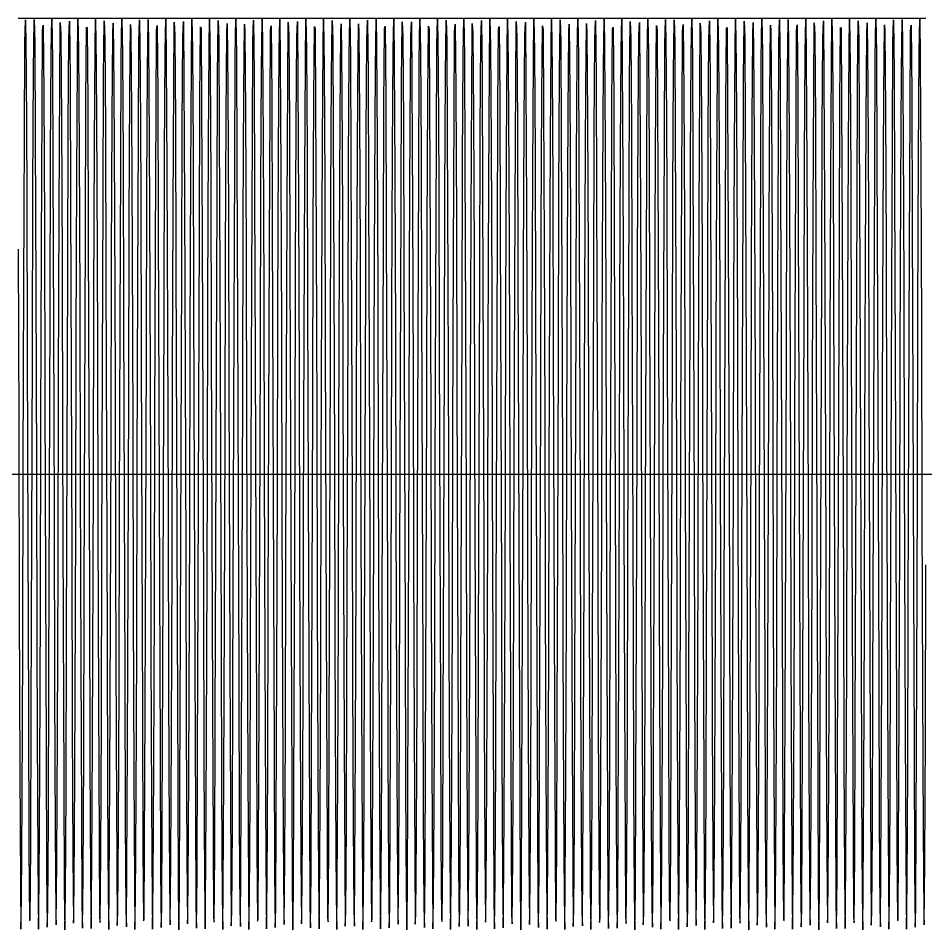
# Model space of a CAD drawing. Header units: metres. Extents: x 5 to 509, y -1 to 159.
# Drawn here: x 196.3 to 212.22, y 121 to 137 of the extents above; entities that cross this region are included whole.
import ezdxf

# ---------------------------------------------------------------- set-up
doc = ezdxf.new("R2010")
doc.units = ezdxf.units.M
doc.linetypes.add('DASHED', pattern=[0.6, 0.35, -0.25])
doc.layers.add('BASE', color=8, linetype='Continuous')
doc.layers.add('WAVE', color=7, linetype='Continuous')

msp = doc.modelspace()

# ---------------------------------------------------------------- linework, layer by layer
at = {"layer": 'BASE'}
msp.add_line((29, 129), (501, 129), dxfattribs=at)
at = {"layer": 'WAVE', "linetype": 'DASHED'}
msp.add_lwpolyline([(196.295, 137), (196.305, 137), (196.315, 137), (196.325, 137), (196.335, 137), (196.345, 137), (196.355, 137), (196.365, 137), (196.375, 137), (196.385, 137), (196.395, 137), (196.405, 137), (196.415, 137), (196.425, 137), (196.435, 137), (196.445, 137), (196.455, 137), (196.465, 137), (196.475, 137), (196.485, 137), (196.495, 137), (196.505, 137), (196.515, 137), (196.525, 137), (196.535, 137), (196.545, 137), (196.555, 137), (196.565, 137), (196.575, 137), (196.585, 137), (196.595, 137), (196.605, 137), (196.615, 137), (196.625, 137), (196.635, 137), (196.645, 137), (196.655, 137), (196.665, 137), (196.675, 137), (196.685, 137), (196.695, 137), (196.705, 137), (196.715, 137), (196.725, 137), (196.735, 137), (196.745, 137), (196.755, 137), (196.765, 137), (196.775, 137), (196.785, 137), (196.795, 137), (196.805, 137), (196.815, 137), (196.825, 137), (196.835, 137), (196.845, 137), (196.855, 137), (196.865, 137), (196.875, 137), (196.885, 137), (196.895, 137), (196.905, 137), (196.915, 137), (196.925, 137), (196.935, 137), (196.945, 137), (196.955, 137), (196.965, 137), (196.975, 137), (196.985, 137), (196.995, 137), (197.005, 137), (197.015, 137), (197.025, 137), (197.035, 137), (197.045, 137), (197.055, 137), (197.065, 137), (197.075, 137), (197.085, 137), (197.095, 137), (197.105, 137), (197.115, 137), (197.125, 137), (197.135, 137), (197.145, 137), (197.155, 137), (197.165, 137), (197.175, 137), (197.185, 137), (197.195, 137), (197.205, 137), (197.215, 137), (197.225, 137), (197.235, 137), (197.245, 137), (197.255, 137), (197.265, 137), (197.275, 137), (197.285, 137), (197.295, 137), (197.305, 137), (197.315, 137), (197.325, 137), (197.335, 137), (197.345, 137), (197.355, 137), (197.365, 137), (197.375, 137), (197.385, 137), (197.395, 137), (197.405, 137), (197.415, 137), (197.425, 137), (197.435, 137), (197.445, 137), (197.455, 137), (197.465, 137), (197.475, 137), (197.485, 137), (197.495, 137), (197.505, 137), (197.515, 137), (197.525, 137), (197.535, 137), (197.545, 137), (197.555, 137), (197.565, 137), (197.575, 137), (197.585, 137), (197.595, 137), (197.605, 137), (197.615, 137), (197.625, 137), (197.635, 137), (197.645, 137), (197.655, 137), (197.665, 137), (197.675, 137), (197.685, 137), (197.695, 137), (197.705, 137), (197.715, 137), (197.725, 137), (197.735, 137), (197.745, 137), (197.755, 137), (197.765, 137), (197.775, 137), (197.785, 137), (197.795, 137), (197.805, 137), (197.815, 137), (197.825, 137), (197.835, 137), (197.845, 137), (197.855, 137), (197.865, 137), (197.875, 137), (197.885, 137), (197.895, 137), (197.905, 137), (197.915, 137), (197.925, 137), (197.935, 137), (197.945, 137), (197.955, 137), (197.965, 137), (197.975, 137), (197.985, 137), (197.995, 137), (198.005, 137), (198.015, 137), (198.025, 137), (198.035, 137), (198.045, 137), (198.055, 137), (198.065, 137), (198.075, 137), (198.085, 137), (198.095, 137), (198.105, 137), (198.115, 137), (198.125, 137), (198.135, 137), (198.145, 137), (198.155, 137), (198.165, 137), (198.175, 137), (198.185, 137), (198.195, 137), (198.205, 137), (198.215, 137), (198.225, 137), (198.235, 137), (198.245, 137), (198.255, 137), (198.265, 137), (198.275, 137), (198.285, 137), (198.295, 137), (198.305, 137), (198.315, 137), (198.325, 137), (198.335, 137), (198.345, 137), (198.355, 137), (198.365, 137), (198.375, 137), (198.385, 137), (198.395, 137), (198.405, 137), (198.415, 137), (198.425, 137), (198.435, 137), (198.445, 137), (198.455, 137), (198.465, 137), (198.475, 137), (198.485, 137), (198.495, 137), (198.505, 137), (198.515, 137), (198.525, 137), (198.535, 137), (198.545, 137), (198.555, 137), (198.565, 137), (198.575, 137), (198.585, 137), (198.595, 137), (198.605, 137), (198.615, 137), (198.625, 137), (198.635, 137), (198.645, 137), (198.655, 137), (198.665, 137), (198.675, 137), (198.685, 137), (198.695, 137), (198.705, 137), (198.715, 137), (198.725, 137), (198.735, 137), (198.745, 137), (198.755, 137), (198.765, 137), (198.775, 137), (198.785, 137), (198.795, 137), (198.805, 137), (198.815, 137), (198.825, 137), (198.835, 137), (198.845, 137), (198.855, 137), (198.865, 137), (198.875, 137), (198.885, 137), (198.895, 137), (198.905, 137), (198.915, 137), (198.925, 137), (198.935, 137), (198.945, 137), (198.955, 137), (198.965, 137), (198.975, 137), (198.985, 137), (198.995, 137), (199.005, 137), (199.015, 137), (199.025, 137), (199.035, 137), (199.045, 137), (199.055, 137), (199.065, 137), (199.075, 137), (199.085, 137), (199.095, 137), (199.105, 137), (199.115, 137), (199.125, 137), (199.135, 137), (199.145, 137), (199.155, 137), (199.165, 137), (199.175, 137), (199.185, 137), (199.195, 137), (199.205, 137), (199.215, 137), (199.225, 137), (199.235, 137), (199.245, 137), (199.255, 137), (199.265, 137), (199.275, 137), (199.285, 137), (199.295, 137), (199.305, 137), (199.315, 137), (199.325, 137), (199.335, 137), (199.345, 137), (199.355, 137), (199.365, 137), (199.375, 137), (199.385, 137), (199.395, 137), (199.405, 137), (199.415, 137), (199.425, 137), (199.435, 137), (199.445, 137), (199.455, 137), (199.465, 137), (199.475, 137), (199.485, 137), (199.495, 137), (199.505, 137), (199.515, 137), (199.525, 137), (199.535, 137), (199.545, 137), (199.555, 137), (199.565, 137), (199.575, 137), (199.585, 137), (199.595, 137), (199.605, 137), (199.615, 137), (199.625, 137), (199.635, 137), (199.645, 137), (199.655, 137), (199.665, 137), (199.675, 137), (199.685, 137), (199.695, 137), (199.705, 137), (199.715, 137), (199.725, 137), (199.735, 137), (199.745, 137), (199.755, 137), (199.765, 137), (199.775, 137), (199.785, 137), (199.795, 137), (199.805, 137), (199.815, 137), (199.825, 137), (199.835, 137), (199.845, 137), (199.855, 137), (199.865, 137), (199.875, 137), (199.885, 137), (199.895, 137), (199.905, 137), (199.915, 137), (199.925, 137), (199.935, 137), (199.945, 137), (199.955, 137), (199.965, 137), (199.975, 137), (199.985, 137), (199.995, 137), (200.005, 137), (200.015, 137), (200.025, 137), (200.035, 137), (200.045, 137), (200.055, 137), (200.065, 137), (200.075, 137), (200.085, 137), (200.095, 137), (200.105, 137), (200.115, 137), (200.125, 137), (200.135, 137), (200.145, 137), (200.155, 137), (200.165, 137), (200.175, 137), (200.185, 137), (200.195, 137), (200.205, 137), (200.215, 137), (200.225, 137), (200.235, 137), (200.245, 137), (200.255, 137), (200.265, 137), (200.275, 137), (200.285, 137), (200.295, 137), (200.305, 137), (200.315, 137), (200.325, 137), (200.335, 137), (200.345, 137), (200.355, 137), (200.365, 137), (200.375, 137), (200.385, 137), (200.395, 137), (200.405, 137), (200.415, 137), (200.425, 137), (200.435, 137), (200.445, 137), (200.455, 137), (200.465, 137), (200.475, 137), (200.485, 137), (200.495, 137), (200.505, 137), (200.515, 137), (200.525, 137), (200.535, 137), (200.545, 137), (200.555, 137), (200.565, 137), (200.575, 137), (200.585, 137), (200.595, 137), (200.605, 137), (200.615, 137), (200.625, 137), (200.635, 137), (200.645, 137), (200.655, 137), (200.665, 137), (200.675, 137), (200.685, 137), (200.695, 137), (200.705, 137), (200.715, 137), (200.725, 137), (200.735, 137), (200.745, 137), (200.755, 137), (200.765, 137), (200.775, 137), (200.785, 137), (200.795, 137), (200.805, 137), (200.815, 137), (200.825, 137), (200.835, 137), (200.845, 137), (200.855, 137), (200.865, 137), (200.875, 137), (200.885, 137), (200.895, 137), (200.905, 137), (200.915, 137), (200.925, 137), (200.935, 137), (200.945, 137), (200.955, 137), (200.965, 137), (200.975, 137), (200.985, 137), (200.995, 137), (201.005, 137), (201.015, 137), (201.025, 137), (201.035, 137), (201.045, 137), (201.055, 137), (201.065, 137), (201.075, 137), (201.085, 137), (201.095, 137), (201.105, 137), (201.115, 137), (201.125, 137), (201.135, 137), (201.145, 137), (201.155, 137), (201.165, 137), (201.175, 137), (201.185, 137), (201.195, 137), (201.205, 137), (201.215, 137), (201.225, 137), (201.235, 137), (201.245, 137), (201.255, 137), (201.265, 137), (201.275, 137), (201.285, 137), (201.295, 137), (201.305, 137), (201.315, 137), (201.325, 137), (201.335, 137), (201.345, 137), (201.355, 137), (201.365, 137), (201.375, 137), (201.385, 137), (201.395, 137), (201.405, 137), (201.415, 137), (201.425, 137), (201.435, 137), (201.445, 137), (201.455, 137), (201.465, 137), (201.475, 137), (201.485, 137), (201.495, 137), (201.505, 137), (201.515, 137), (201.525, 137), (201.535, 137), (201.545, 137), (201.555, 137), (201.565, 137), (201.575, 137), (201.585, 137), (201.595, 137), (201.605, 137), (201.615, 137), (201.625, 137), (201.635, 137), (201.645, 137), (201.655, 137), (201.665, 137), (201.675, 137), (201.685, 137), (201.695, 137), (201.705, 137), (201.715, 137), (201.725, 137), (201.735, 137), (201.745, 137), (201.755, 137), (201.765, 137), (201.775, 137), (201.785, 137), (201.795, 137), (201.805, 137), (201.815, 137), (201.825, 137), (201.835, 137), (201.845, 137), (201.855, 137), (201.865, 137), (201.875, 137), (201.885, 137), (201.895, 137), (201.905, 137), (201.915, 137), (201.925, 137), (201.935, 137), (201.945, 137), (201.955, 137), (201.965, 137), (201.975, 137), (201.985, 137), (201.995, 137), (202.005, 137), (202.015, 137), (202.025, 137), (202.035, 137), (202.045, 137), (202.055, 137), (202.065, 137), (202.075, 137), (202.085, 137), (202.095, 137), (202.105, 137), (202.115, 137), (202.125, 137), (202.135, 137), (202.145, 137), (202.155, 137), (202.165, 137), (202.175, 137), (202.185, 137), (202.195, 137), (202.205, 137), (202.215, 137), (202.225, 137), (202.235, 137), (202.245, 137), (202.255, 137), (202.265, 137), (202.275, 137), (202.285, 137), (202.295, 137), (202.305, 137), (202.315, 137), (202.325, 137), (202.335, 137), (202.345, 137), (202.355, 137), (202.365, 137), (202.375, 137), (202.385, 137), (202.395, 137), (202.405, 137), (202.415, 137), (202.425, 137), (202.435, 137), (202.445, 137), (202.455, 137), (202.465, 137), (202.475, 137), (202.485, 137), (202.495, 137), (202.505, 137), (202.515, 137), (202.525, 137), (202.535, 137), (202.545, 137), (202.555, 137), (202.565, 137), (202.575, 137), (202.585, 137), (202.595, 137), (202.605, 137), (202.615, 137), (202.625, 137), (202.635, 137), (202.645, 137), (202.655, 137), (202.665, 137), (202.675, 137), (202.685, 137), (202.695, 137), (202.705, 137), (202.715, 137), (202.725, 137), (202.735, 137), (202.745, 137), (202.755, 137), (202.765, 137), (202.775, 137), (202.785, 137), (202.795, 137), (202.805, 137), (202.815, 137), (202.825, 137), (202.835, 137), (202.845, 137), (202.855, 137), (202.865, 137), (202.875, 137), (202.885, 137), (202.895, 137), (202.905, 137), (202.915, 137), (202.925, 137), (202.935, 137), (202.945, 137), (202.955, 137), (202.965, 137), (202.975, 137), (202.985, 137), (202.995, 137), (203.005, 137), (203.015, 137), (203.025, 137), (203.035, 137), (203.045, 137), (203.055, 137), (203.065, 137), (203.075, 137), (203.085, 137), (203.095, 137), (203.105, 137), (203.115, 137), (203.125, 137), (203.135, 137), (203.145, 137), (203.155, 137), (203.165, 137), (203.175, 137), (203.185, 137), (203.195, 137), (203.205, 137), (203.215, 137), (203.225, 137), (203.235, 137), (203.245, 137), (203.255, 137), (203.265, 137), (203.275, 137), (203.285, 137), (203.295, 137), (203.305, 137), (203.315, 137), (203.325, 137), (203.335, 137), (203.345, 137), (203.355, 137), (203.365, 137), (203.375, 137), (203.385, 137), (203.395, 137), (203.405, 137), (203.415, 137), (203.425, 137), (203.435, 137), (203.445, 137), (203.455, 137), (203.465, 137), (203.475, 137), (203.485, 137), (203.495, 137), (203.505, 137), (203.515, 137), (203.525, 137), (203.535, 137), (203.545, 137), (203.555, 137), (203.565, 137), (203.575, 137), (203.585, 137), (203.595, 137), (203.605, 137), (203.615, 137), (203.625, 137), (203.635, 137), (203.645, 137), (203.655, 137), (203.665, 137), (203.675, 137), (203.685, 137), (203.695, 137), (203.705, 137), (203.715, 137), (203.725, 137), (203.735, 137), (203.745, 137), (203.755, 137), (203.765, 137), (203.775, 137), (203.785, 137), (203.795, 137), (203.805, 137), (203.815, 137), (203.825, 137), (203.835, 137), (203.845, 137), (203.855, 137), (203.865, 137), (203.875, 137), (203.885, 137), (203.895, 137), (203.905, 137), (203.915, 137), (203.925, 137), (203.935, 137), (203.945, 137), (203.955, 137), (203.965, 137), (203.975, 137), (203.985, 137), (203.995, 137), (204.005, 137), (204.015, 137), (204.025, 137), (204.035, 137), (204.045, 137), (204.055, 137), (204.065, 137), (204.075, 137), (204.085, 137), (204.095, 137), (204.105, 137), (204.115, 137), (204.125, 137), (204.135, 137), (204.145, 137), (204.155, 137), (204.165, 137), (204.175, 137), (204.185, 137), (204.195, 137), (204.205, 137), (204.215, 137), (204.225, 137), (204.235, 137), (204.245, 137), (204.255, 137), (204.265, 137), (204.275, 137), (204.285, 137), (204.295, 137), (204.305, 137), (204.315, 137), (204.325, 137), (204.335, 137), (204.345, 137), (204.355, 137), (204.365, 137), (204.375, 137), (204.385, 137), (204.395, 137), (204.405, 137), (204.415, 137), (204.425, 137), (204.435, 137), (204.445, 137), (204.455, 137), (204.465, 137), (204.475, 137), (204.485, 137), (204.495, 137), (204.505, 137), (204.515, 137), (204.525, 137), (204.535, 137), (204.545, 137), (204.555, 137), (204.565, 137), (204.575, 137), (204.585, 137), (204.595, 137), (204.605, 137), (204.615, 137), (204.625, 137), (204.635, 137), (204.645, 137), (204.655, 137), (204.665, 137), (204.675, 137), (204.685, 137), (204.695, 137), (204.705, 137), (204.715, 137), (204.725, 137), (204.735, 137), (204.745, 137), (204.755, 137), (204.765, 137), (204.775, 137), (204.785, 137), (204.795, 137), (204.805, 137), (204.815, 137), (204.825, 137), (204.835, 137), (204.845, 137), (204.855, 137), (204.865, 137), (204.875, 137), (204.885, 137), (204.895, 137), (204.905, 137), (204.915, 137), (204.925, 137), (204.935, 137), (204.945, 137), (204.955, 137), (204.965, 137), (204.975, 137), (204.985, 137), (204.995, 137), (205.006, 137), (205.016, 137), (205.026, 137), (205.036, 137), (205.046, 137), (205.056, 137), (205.066, 137), (205.076, 137), (205.086, 137), (205.096, 137), (205.106, 137), (205.116, 137), (205.126, 137), (205.136, 137), (205.146, 137), (205.156, 137), (205.166, 137), (205.176, 137), (205.186, 137), (205.196, 137), (205.206, 137), (205.216, 137), (205.226, 137), (205.236, 137), (205.246, 137), (205.256, 137), (205.266, 137), (205.276, 137), (205.286, 137), (205.296, 137), (205.306, 137), (205.316, 137), (205.326, 137), (205.336, 137), (205.346, 137), (205.356, 137), (205.366, 137), (205.376, 137), (205.386, 137), (205.396, 137), (205.406, 137), (205.416, 137), (205.426, 137), (205.436, 137), (205.446, 137), (205.456, 137), (205.466, 137), (205.476, 137), (205.486, 137), (205.496, 137), (205.506, 137), (205.516, 137), (205.526, 137), (205.536, 137), (205.546, 137), (205.556, 137), (205.566, 137), (205.576, 137), (205.586, 137), (205.596, 137), (205.606, 137), (205.616, 137), (205.626, 137), (205.636, 137), (205.646, 137), (205.656, 137), (205.666, 137), (205.676, 137), (205.686, 137), (205.696, 137), (205.706, 137), (205.716, 137), (205.726, 137), (205.736, 137), (205.746, 137), (205.756, 137), (205.766, 137), (205.776, 137), (205.786, 137), (205.796, 137), (205.806, 137), (205.816, 137), (205.826, 137), (205.836, 137), (205.846, 137), (205.856, 137), (205.866, 137), (205.876, 137), (205.886, 137), (205.896, 137), (205.906, 137), (205.916, 137), (205.926, 137), (205.936, 137), (205.946, 137), (205.956, 137), (205.966, 137), (205.976, 137), (205.986, 137), (205.996, 137), (206.006, 137), (206.016, 137), (206.026, 137), (206.036, 137), (206.046, 137), (206.056, 137), (206.066, 137), (206.076, 137), (206.086, 137), (206.096, 137), (206.106, 137), (206.116, 137), (206.126, 137), (206.136, 137), (206.146, 137), (206.156, 137), (206.166, 137), (206.176, 137), (206.186, 137), (206.196, 137), (206.206, 137), (206.216, 137), (206.226, 137), (206.236, 137), (206.246, 137), (206.256, 137), (206.266, 137), (206.276, 137), (206.286, 137), (206.296, 137), (206.306, 137), (206.316, 137), (206.326, 137), (206.336, 137), (206.346, 137), (206.356, 137), (206.366, 137), (206.376, 137), (206.386, 137), (206.396, 137), (206.406, 137), (206.416, 137), (206.426, 137), (206.436, 137), (206.446, 137), (206.456, 137), (206.466, 137), (206.476, 137), (206.486, 137), (206.496, 137), (206.506, 137), (206.516, 137), (206.526, 137), (206.536, 137), (206.546, 137), (206.556, 137), (206.566, 137), (206.576, 137), (206.586, 137), (206.596, 137), (206.606, 137), (206.616, 137), (206.626, 137), (206.636, 137), (206.646, 137), (206.656, 137), (206.666, 137), (206.676, 137), (206.686, 137), (206.696, 137), (206.706, 137), (206.716, 137), (206.726, 137), (206.736, 137), (206.746, 137), (206.756, 137), (206.766, 137), (206.776, 137), (206.786, 137), (206.796, 137), (206.806, 137), (206.816, 137), (206.826, 137), (206.836, 137), (206.846, 137), (206.856, 137), (206.866, 137), (206.876, 137), (206.886, 137), (206.896, 137), (206.906, 137), (206.916, 137), (206.926, 137), (206.936, 137), (206.946, 137), (206.956, 137), (206.966, 137), (206.976, 137), (206.986, 137), (206.996, 137), (207.006, 137), (207.016, 137), (207.026, 137), (207.036, 137), (207.046, 137), (207.056, 137), (207.066, 137), (207.076, 137), (207.086, 137), (207.096, 137), (207.106, 137), (207.116, 137), (207.126, 137), (207.136, 137), (207.146, 137), (207.156, 137), (207.166, 137), (207.176, 137), (207.186, 137), (207.196, 137), (207.206, 137), (207.216, 137), (207.226, 137), (207.236, 137), (207.246, 137), (207.256, 137), (207.266, 137), (207.276, 137), (207.286, 137), (207.296, 137), (207.306, 137), (207.316, 137), (207.326, 137), (207.336, 137), (207.346, 137), (207.356, 137), (207.366, 137), (207.376, 137), (207.386, 137), (207.396, 137), (207.406, 137), (207.416, 137), (207.426, 137), (207.436, 137), (207.446, 137), (207.456, 137), (207.466, 137), (207.476, 137), (207.486, 137), (207.496, 137), (207.506, 137), (207.516, 137), (207.526, 137), (207.536, 137), (207.546, 137), (207.556, 137), (207.566, 137), (207.576, 137), (207.586, 137), (207.596, 137), (207.606, 137), (207.616, 137), (207.626, 137), (207.636, 137), (207.646, 137), (207.656, 137), (207.666, 137), (207.676, 137), (207.686, 137), (207.696, 137), (207.706, 137), (207.716, 137), (207.726, 137), (207.736, 137), (207.746, 137), (207.756, 137), (207.766, 137), (207.776, 137), (207.786, 137), (207.796, 137), (207.806, 137), (207.816, 137), (207.826, 137), (207.836, 137), (207.846, 137), (207.856, 137), (207.866, 137), (207.876, 137), (207.886, 137), (207.896, 137), (207.906, 137), (207.916, 137), (207.926, 137), (207.936, 137), (207.946, 137), (207.956, 137), (207.966, 137), (207.976, 137), (207.986, 137), (207.996, 137), (208.006, 137), (208.016, 137), (208.026, 137), (208.036, 137), (208.046, 137), (208.056, 137), (208.066, 137), (208.076, 137), (208.086, 137), (208.096, 137), (208.106, 137), (208.116, 137), (208.126, 137), (208.136, 137), (208.146, 137), (208.156, 137), (208.166, 137), (208.176, 137), (208.186, 137), (208.196, 137), (208.206, 137), (208.216, 137), (208.226, 137), (208.236, 137), (208.246, 137), (208.256, 137), (208.266, 137), (208.276, 137), (208.286, 137), (208.296, 137), (208.306, 137), (208.316, 137), (208.326, 137), (208.336, 137), (208.346, 137), (208.356, 137), (208.366, 137), (208.376, 137), (208.386, 137), (208.396, 137), (208.406, 137), (208.416, 137), (208.426, 137), (208.436, 137), (208.446, 137), (208.456, 137), (208.466, 137), (208.476, 137), (208.486, 137), (208.496, 137), (208.506, 137), (208.516, 137), (208.526, 137), (208.536, 137), (208.546, 137), (208.556, 137), (208.566, 137), (208.576, 137), (208.586, 137), (208.596, 137), (208.606, 137), (208.616, 137), (208.626, 137), (208.636, 137), (208.646, 137), (208.656, 137), (208.666, 137), (208.676, 137), (208.686, 137), (208.696, 137), (208.706, 137), (208.716, 137), (208.726, 137), (208.736, 137), (208.746, 137), (208.756, 137), (208.766, 137), (208.776, 137), (208.786, 137), (208.796, 137), (208.806, 137), (208.816, 137), (208.826, 137), (208.836, 137), (208.846, 137), (208.856, 137), (208.866, 137), (208.876, 137), (208.886, 137), (208.896, 137), (208.906, 137), (208.916, 137), (208.926, 137), (208.936, 137), (208.946, 137), (208.956, 137), (208.966, 137), (208.976, 137), (208.986, 137), (208.996, 137), (209.006, 137), (209.016, 137), (209.026, 137), (209.036, 137), (209.046, 137), (209.056, 137), (209.066, 137), (209.076, 137), (209.086, 137), (209.096, 137), (209.106, 137), (209.116, 137), (209.126, 137), (209.136, 137), (209.146, 137), (209.156, 137), (209.166, 137), (209.176, 137), (209.186, 137), (209.196, 137), (209.206, 137), (209.216, 137), (209.226, 137), (209.236, 137), (209.246, 137), (209.256, 137), (209.266, 137), (209.276, 137), (209.286, 137), (209.296, 137), (209.306, 137), (209.316, 137), (209.326, 137), (209.336, 137), (209.346, 137), (209.356, 137), (209.366, 137), (209.376, 137), (209.386, 137), (209.396, 137), (209.406, 137), (209.416, 137), (209.426, 137), (209.436, 137), (209.446, 137), (209.456, 137), (209.466, 137), (209.476, 137), (209.486, 137), (209.496, 137), (209.506, 137), (209.516, 137), (209.526, 137), (209.536, 137), (209.546, 137), (209.556, 137), (209.566, 137), (209.576, 137), (209.586, 137), (209.596, 137), (209.606, 137), (209.616, 137), (209.626, 137), (209.636, 137), (209.646, 137), (209.656, 137), (209.666, 137), (209.676, 137), (209.686, 137), (209.696, 137), (209.706, 137), (209.716, 137), (209.726, 137), (209.736, 137), (209.746, 137), (209.756, 137), (209.766, 137), (209.776, 137), (209.786, 137), (209.796, 137), (209.806, 137), (209.816, 137), (209.826, 137), (209.836, 137), (209.846, 137), (209.856, 137), (209.866, 137), (209.876, 137), (209.886, 137), (209.896, 137), (209.906, 137), (209.916, 137), (209.926, 137), (209.936, 137), (209.946, 137), (209.956, 137), (209.966, 137), (209.976, 137), (209.986, 137), (209.996, 137), (210.006, 137), (210.016, 137), (210.026, 137), (210.036, 137), (210.046, 137), (210.056, 137), (210.066, 137), (210.076, 137), (210.086, 137), (210.096, 137), (210.106, 137), (210.116, 137), (210.126, 137), (210.136, 137), (210.146, 137), (210.156, 137), (210.166, 137), (210.176, 137), (210.186, 137), (210.196, 137), (210.206, 137), (210.216, 137), (210.226, 137), (210.236, 137), (210.246, 137), (210.256, 137), (210.266, 137), (210.276, 137), (210.286, 137), (210.296, 137), (210.306, 137), (210.316, 137), (210.326, 137), (210.336, 137), (210.346, 137), (210.356, 137), (210.366, 137), (210.376, 137), (210.386, 137), (210.396, 137), (210.406, 137), (210.416, 137), (210.426, 137), (210.436, 137), (210.446, 137), (210.456, 137), (210.466, 137), (210.476, 137), (210.486, 137), (210.496, 137), (210.506, 137), (210.516, 137), (210.526, 137), (210.536, 137), (210.546, 137), (210.556, 137), (210.566, 137), (210.576, 137), (210.586, 137), (210.596, 137), (210.606, 137), (210.616, 137), (210.626, 137), (210.636, 137), (210.646, 137), (210.656, 137), (210.666, 137), (210.676, 137), (210.686, 137), (210.696, 137), (210.706, 137), (210.716, 137), (210.726, 137), (210.736, 137), (210.746, 137), (210.756, 137), (210.766, 137), (210.776, 137), (210.786, 137), (210.796, 137), (210.806, 137), (210.816, 137), (210.826, 137), (210.836, 137), (210.846, 137), (210.856, 137), (210.866, 137), (210.876, 137), (210.886, 137), (210.896, 137), (210.906, 137), (210.916, 137), (210.926, 137), (210.936, 137), (210.946, 137), (210.956, 137), (210.966, 137), (210.976, 137), (210.986, 137), (210.996, 137), (211.006, 137), (211.016, 137), (211.026, 137), (211.036, 137), (211.046, 137), (211.056, 137), (211.066, 137), (211.076, 137), (211.086, 137), (211.096, 137), (211.106, 137), (211.116, 137), (211.126, 137), (211.136, 137), (211.146, 137), (211.156, 137), (211.166, 137), (211.176, 137), (211.186, 137), (211.196, 137), (211.206, 137), (211.216, 137), (211.226, 137), (211.236, 137), (211.246, 137), (211.256, 137), (211.266, 137), (211.276, 137), (211.286, 137), (211.296, 137), (211.306, 137), (211.316, 137), (211.326, 137), (211.336, 137), (211.346, 137), (211.356, 137), (211.366, 137), (211.376, 137), (211.386, 137), (211.396, 137), (211.406, 137), (211.416, 137), (211.426, 137), (211.436, 137), (211.446, 137), (211.456, 137), (211.466, 137), (211.476, 137), (211.486, 137), (211.496, 137), (211.506, 137), (211.516, 137), (211.526, 137), (211.536, 137), (211.546, 137), (211.556, 137), (211.566, 137), (211.576, 137), (211.586, 137), (211.596, 137), (211.606, 137), (211.616, 137), (211.626, 137), (211.636, 137), (211.646, 137), (211.656, 137), (211.666, 137), (211.676, 137), (211.686, 137), (211.696, 137), (211.706, 137), (211.716, 137), (211.726, 137), (211.736, 137), (211.746, 137), (211.756, 137), (211.766, 137), (211.776, 137), (211.786, 137), (211.796, 137), (211.806, 137), (211.816, 137), (211.826, 137), (211.836, 137), (211.846, 137), (211.856, 137), (211.866, 137), (211.876, 137), (211.886, 137), (211.896, 137), (211.906, 137), (211.916, 137), (211.926, 137), (211.936, 137), (211.946, 137), (211.956, 137), (211.966, 137), (211.976, 137), (211.986, 137), (211.996, 137), (212.006, 137), (212.016, 137), (212.026, 137), (212.036, 137), (212.046, 137), (212.056, 137), (212.066, 137), (212.076, 137), (212.086, 137), (212.096, 137), (212.106, 137), (212.116, 137), (212.126, 137), (212.136, 137), (212.146, 137), (212.156, 137), (212.166, 137), (212.176, 137), (212.186, 137), (212.196, 137), (212.206, 137), (212.216, 137), (212.226, 137)], dxfattribs=at)
at = {"layer": 'WAVE'}
msp.add_lwpolyline([(196.295, 132.945), (196.305, 129.857), (196.315, 126.627), (196.325, 123.788), (196.335, 121.806), (196.345, 121.008), (196.355, 121.524), (196.365, 123.271), (196.375, 125.959), (196.385, 129.148), (196.395, 132.313), (196.405, 134.932), (196.415, 136.576), (196.425, 136.973), (196.435, 136.059), (196.445, 133.983), (196.455, 131.088), (196.465, 127.849), (196.475, 124.799), (196.485, 122.441), (196.495, 121.161), (196.505, 121.171), (196.515, 122.469), (196.525, 124.841), (196.535, 127.898), (196.545, 131.135), (196.555, 134.022), (196.565, 136.082), (196.575, 136.977), (196.585, 136.56), (196.595, 134.899), (196.605, 132.268), (196.615, 129.099), (196.625, 125.914), (196.635, 123.236), (196.645, 121.507), (196.655, 121.01), (196.665, 121.828), (196.675, 123.825), (196.685, 126.674), (196.695, 129.905), (196.705, 132.988), (196.715, 135.414), (196.725, 136.785), (196.735, 136.876), (196.745, 135.671), (196.755, 133.368), (196.765, 130.347), (196.775, 127.104), (196.785, 124.173), (196.795, 122.036), (196.805, 121.045), (196.815, 121.362), (196.825, 122.936), (196.835, 125.507), (196.845, 128.653), (196.855, 131.856), (196.865, 134.589), (196.875, 136.403), (196.885, 136.998), (196.895, 136.278), (196.905, 134.361), (196.915, 131.562), (196.925, 128.341), (196.935, 125.229), (196.945, 122.737), (196.955, 121.275), (196.965, 121.084), (196.975, 122.196), (196.985, 124.427), (196.995, 127.41), (197.005, 130.654), (197.015, 133.627), (197.025, 135.838), (197.035, 136.925), (197.045, 136.708), (197.055, 135.222), (197.065, 132.714), (197.075, 129.594), (197.085, 126.376), (197.095, 123.591), (197.105, 121.695), (197.115, 121.001), (197.125, 121.622), (197.135, 123.458), (197.145, 126.205), (197.155, 129.412), (197.165, 132.551), (197.175, 135.106), (197.185, 136.657), (197.195, 136.948), (197.205, 135.931), (197.215, 133.774), (197.225, 130.832), (197.235, 127.589), (197.245, 124.577), (197.255, 122.293), (197.265, 121.113), (197.275, 121.23), (197.285, 122.625), (197.295, 125.069), (197.305, 128.16), (197.315, 131.388), (197.325, 134.224), (197.335, 136.201), (197.345, 136.993), (197.355, 136.47), (197.365, 134.718), (197.375, 132.026), (197.385, 128.835), (197.395, 125.672), (197.405, 123.057), (197.415, 121.419), (197.425, 121.028), (197.435, 121.949), (197.445, 124.029), (197.455, 126.928), (197.465, 130.167), (197.475, 133.214), (197.485, 135.568), (197.495, 136.842), (197.505, 136.825), (197.515, 135.521), (197.525, 133.145), (197.535, 130.086), (197.545, 126.849), (197.555, 123.966), (197.565, 121.91), (197.575, 121.021), (197.585, 121.445), (197.595, 123.112), (197.605, 125.747), (197.615, 128.917), (197.625, 132.101), (197.635, 134.775), (197.645, 136.499), (197.655, 136.989), (197.665, 136.165), (197.675, 134.162), (197.685, 131.31), (197.695, 128.078), (197.705, 124.998), (197.715, 122.576), (197.725, 121.211), (197.735, 121.127), (197.745, 122.338), (197.755, 124.646), (197.765, 127.669), (197.775, 130.912), (197.785, 133.84), (197.795, 135.972), (197.805, 136.957), (197.815, 136.633), (197.825, 135.053), (197.835, 132.478), (197.845, 129.33), (197.855, 126.129), (197.865, 123.399), (197.875, 121.591), (197.885, 121.002), (197.895, 121.728), (197.905, 123.651), (197.915, 126.454), (197.925, 129.675), (197.935, 132.786), (197.945, 135.273), (197.955, 136.729), (197.965, 136.913), (197.975, 135.796), (197.985, 133.56), (197.995, 130.574), (198.005, 127.33), (198.015, 124.36), (198.025, 122.153), (198.035, 121.073), (198.045, 121.297), (198.055, 122.788), (198.065, 125.301), (198.075, 128.422), (198.085, 131.639), (198.095, 134.421), (198.105, 136.312), (198.115, 137), (198.125, 136.371), (198.135, 134.53), (198.145, 131.78), (198.155, 128.572), (198.165, 125.434), (198.175, 122.883), (198.185, 121.339), (198.195, 121.054), (198.205, 122.077), (198.215, 124.239), (198.225, 127.184), (198.235, 130.427), (198.245, 133.436), (198.255, 135.716), (198.265, 136.89), (198.275, 136.766), (198.285, 135.365), (198.295, 132.917), (198.305, 129.824), (198.315, 126.596), (198.325, 123.763), (198.335, 121.792), (198.345, 121.006), (198.355, 121.536), (198.365, 123.293), (198.375, 125.99), (198.385, 129.181), (198.395, 132.343), (198.405, 134.954), (198.415, 136.587), (198.425, 136.971), (198.435, 136.044), (198.445, 133.958), (198.455, 131.056), (198.465, 127.817), (198.475, 124.772), (198.485, 122.422), (198.495, 121.155), (198.505, 121.178), (198.515, 122.488), (198.525, 124.869), (198.535, 127.93), (198.545, 131.167), (198.555, 134.047), (198.565, 136.097), (198.575, 136.98), (198.585, 136.55), (198.595, 134.877), (198.605, 132.238), (198.615, 129.067), (198.625, 125.884), (198.635, 123.214), (198.645, 121.496), (198.655, 121.012), (198.665, 121.842), (198.675, 123.85), (198.685, 126.705), (198.695, 129.938), (198.705, 133.016), (198.715, 135.434), (198.725, 136.793), (198.735, 136.87), (198.745, 135.653), (198.755, 133.341), (198.765, 130.315), (198.775, 127.073), (198.785, 124.147), (198.795, 122.02), (198.805, 121.042), (198.815, 121.372), (198.825, 122.958), (198.835, 125.537), (198.845, 128.686), (198.855, 131.887), (198.865, 134.612), (198.875, 136.415), (198.885, 136.998), (198.895, 136.265), (198.905, 134.337), (198.915, 131.531), (198.925, 128.308), (198.935, 125.2), (198.945, 122.716), (198.955, 121.267), (198.965, 121.089), (198.975, 122.213), (198.985, 124.453), (198.995, 127.442), (199.005, 130.686), (199.015, 133.654), (199.025, 135.855), (199.035, 136.929), (199.045, 136.699), (199.055, 135.202), (199.065, 132.685), (199.075, 129.561), (199.085, 126.346), (199.095, 123.567), (199.105, 121.681), (199.115, 121), (199.125, 121.635), (199.135, 123.481), (199.145, 126.236), (199.155, 129.445), (199.165, 132.58), (199.175, 135.127), (199.185, 136.666), (199.195, 136.944), (199.205, 135.915), (199.215, 133.748), (199.225, 130.8), (199.235, 127.556), (199.245, 124.55), (199.255, 122.276), (199.265, 121.107), (199.275, 121.238), (199.285, 122.645), (199.295, 125.097), (199.305, 128.192), (199.315, 131.42), (199.325, 134.249), (199.335, 136.215), (199.345, 136.994), (199.355, 136.458), (199.365, 134.695), (199.375, 131.995), (199.385, 128.803), (199.395, 125.643), (199.405, 123.035), (199.415, 121.408), (199.425, 121.031), (199.435, 121.964), (199.445, 124.055), (199.455, 126.959), (199.465, 130.199), (199.475, 133.242), (199.485, 135.587), (199.495, 136.848), (199.505, 136.819), (199.515, 135.503), (199.525, 133.117), (199.535, 130.054), (199.545, 126.817), (199.555, 123.94), (199.565, 121.895), (199.575, 121.019), (199.585, 121.456), (199.595, 123.134), (199.605, 125.777), (199.615, 128.95), (199.625, 132.131), (199.635, 134.797), (199.645, 136.51), (199.655, 136.987), (199.665, 136.15), (199.675, 134.137), (199.685, 131.279), (199.695, 128.046), (199.705, 124.97), (199.715, 122.557), (199.725, 121.203), (199.735, 121.133), (199.745, 122.356), (199.755, 124.673), (199.765, 127.701), (199.775, 130.943), (199.785, 133.866), (199.795, 135.988), (199.805, 136.96), (199.815, 136.623), (199.825, 135.032), (199.835, 132.448), (199.845, 129.298), (199.855, 126.098), (199.865, 123.376), (199.875, 121.579), (199.885, 121.003), (199.895, 121.742), (199.905, 123.675), (199.915, 126.485), (199.925, 129.708), (199.935, 132.814), (199.945, 135.294), (199.955, 136.737), (199.965, 136.908), (199.975, 135.778), (199.985, 133.533), (199.995, 130.542), (200.005, 127.298), (200.015, 124.333), (200.025, 122.136), (200.035, 121.069), (200.045, 121.306), (200.055, 122.809), (200.065, 125.33), (200.075, 128.455), (200.085, 131.67), (200.095, 134.445), (200.105, 136.325), (200.115, 137), (200.125, 136.359), (200.135, 134.507), (200.145, 131.749), (200.155, 128.539), (200.165, 125.405), (200.175, 122.862), (200.185, 121.329), (200.195, 121.058), (200.205, 122.093), (200.215, 124.265), (200.225, 127.216), (200.235, 130.46), (200.245, 133.464), (200.255, 135.733), (200.265, 136.895), (200.275, 136.758), (200.285, 135.345), (200.295, 132.888), (200.305, 129.792), (200.315, 126.565), (200.325, 123.739), (200.335, 121.778), (200.345, 121.005), (200.355, 121.548), (200.365, 123.316), (200.375, 126.02), (200.385, 129.214), (200.395, 132.372), (200.405, 134.976), (200.415, 136.597), (200.425, 136.968), (200.435, 136.028), (200.445, 133.932), (200.455, 131.025), (200.465, 127.784), (200.475, 124.744), (200.485, 122.404), (200.495, 121.149), (200.505, 121.185), (200.515, 122.507), (200.525, 124.897), (200.535, 127.962), (200.545, 131.198), (200.555, 134.072), (200.565, 136.112), (200.575, 136.982), (200.585, 136.539), (200.595, 134.855), (200.605, 132.208), (200.615, 129.034), (200.625, 125.854), (200.635, 123.191), (200.645, 121.484), (200.655, 121.014), (200.665, 121.857), (200.675, 123.875), (200.685, 126.737), (200.695, 129.97), (200.705, 133.044), (200.715, 135.453), (200.725, 136.8), (200.735, 136.864), (200.745, 135.634), (200.755, 133.313), (200.765, 130.283), (200.775, 127.041), (200.785, 124.121), (200.795, 122.005), (200.805, 121.038), (200.815, 121.382), (200.825, 122.979), (200.835, 125.566), (200.845, 128.719), (200.855, 131.917), (200.865, 134.636), (200.875, 136.427), (200.885, 136.997), (200.895, 136.251), (200.905, 134.312), (200.915, 131.5), (200.925, 128.276), (200.935, 125.171), (200.945, 122.696), (200.955, 121.258), (200.965, 121.094), (200.975, 122.23), (200.985, 124.48), (200.995, 127.474), (201.005, 130.718), (201.015, 133.68), (201.025, 135.872), (201.035, 136.933), (201.045, 136.69), (201.055, 135.181), (201.065, 132.656), (201.075, 129.529), (201.085, 126.315), (201.095, 123.543), (201.105, 121.668), (201.115, 121), (201.125, 121.648), (201.135, 123.505), (201.145, 126.266), (201.155, 129.477), (201.165, 132.61), (201.175, 135.148), (201.185, 136.675), (201.195, 136.94), (201.205, 135.898), (201.215, 133.722), (201.225, 130.769), (201.235, 127.524), (201.245, 124.523), (201.255, 122.258), (201.265, 121.102), (201.275, 121.246), (201.285, 122.665), (201.295, 125.126), (201.305, 128.225), (201.315, 131.451), (201.325, 134.274), (201.335, 136.229), (201.345, 136.995), (201.355, 136.446), (201.365, 134.672), (201.375, 131.965), (201.385, 128.77), (201.395, 125.613), (201.405, 123.013), (201.415, 121.398), (201.425, 121.034), (201.435, 121.98), (201.445, 124.081), (201.455, 126.991), (201.465, 130.232), (201.475, 133.27), (201.485, 135.606), (201.495, 136.855), (201.505, 136.812), (201.515, 135.483), (201.525, 133.089), (201.535, 130.021), (201.545, 126.786), (201.555, 123.915), (201.565, 121.88), (201.575, 121.017), (201.585, 121.467), (201.595, 123.156), (201.605, 125.807), (201.615, 128.982), (201.625, 132.161), (201.635, 134.82), (201.645, 136.521), (201.655, 136.985), (201.665, 136.136), (201.675, 134.112), (201.685, 131.248), (201.695, 128.013), (201.705, 124.942), (201.715, 122.537), (201.725, 121.196), (201.735, 121.139), (201.745, 122.375), (201.755, 124.7), (201.765, 127.734), (201.775, 130.975), (201.785, 133.892), (201.795, 136.003), (201.805, 136.963), (201.815, 136.613), (201.825, 135.01), (201.835, 132.419), (201.845, 129.265), (201.855, 126.068), (201.865, 123.353), (201.875, 121.567), (201.885, 121.004), (201.895, 121.756), (201.905, 123.7), (201.915, 126.516), (201.925, 129.74), (201.935, 132.843), (201.945, 135.314), (201.955, 136.746), (201.965, 136.903), (201.975, 135.761), (201.985, 133.506), (201.995, 130.51), (202.005, 127.266), (202.015, 124.307), (202.025, 122.12), (202.035, 121.064), (202.045, 121.315), (202.055, 122.829), (202.065, 125.359), (202.075, 128.488), (202.085, 131.701), (202.095, 134.469), (202.105, 136.338), (202.115, 137), (202.125, 136.346), (202.135, 134.483), (202.145, 131.718), (202.155, 128.506), (202.165, 125.376), (202.175, 122.841), (202.185, 121.32), (202.195, 121.062), (202.205, 122.11), (202.215, 124.291), (202.225, 127.247), (202.235, 130.492), (202.245, 133.491), (202.255, 135.751), (202.265, 136.9), (202.275, 136.75), (202.285, 135.325), (202.295, 132.86), (202.305, 129.759), (202.315, 126.534), (202.325, 123.714), (202.335, 121.764), (202.345, 121.004), (202.355, 121.56), (202.365, 123.339), (202.375, 126.05), (202.385, 129.246), (202.395, 132.402), (202.405, 134.998), (202.415, 136.607), (202.425, 136.965), (202.435, 136.012), (202.445, 133.906), (202.455, 130.993), (202.465, 127.752), (202.475, 124.716), (202.485, 122.385), (202.495, 121.142), (202.505, 121.192), (202.515, 122.526), (202.525, 124.925), (202.535, 127.995), (202.545, 131.23), (202.555, 134.098), (202.565, 136.127), (202.575, 136.984), (202.585, 136.528), (202.595, 134.833), (202.605, 132.178), (202.615, 129.001), (202.625, 125.824), (202.635, 123.169), (202.645, 121.473), (202.655, 121.016), (202.665, 121.872), (202.675, 123.9), (202.685, 126.768), (202.695, 130.003), (202.705, 133.073), (202.715, 135.472), (202.725, 136.807), (202.735, 136.858), (202.745, 135.616), (202.755, 133.286), (202.765, 130.25), (202.775, 127.009), (202.785, 124.096), (202.795, 121.989), (202.805, 121.035), (202.815, 121.392), (202.825, 123.001), (202.835, 125.596), (202.845, 128.751), (202.855, 131.947), (202.865, 134.659), (202.875, 136.439), (202.885, 136.996), (202.895, 136.237), (202.905, 134.288), (202.915, 131.469), (202.925, 128.243), (202.935, 125.142), (202.945, 122.676), (202.955, 121.25), (202.965, 121.099), (202.975, 122.248), (202.985, 124.507), (202.995, 127.506), (203.005, 130.75), (203.015, 133.707), (203.025, 135.889), (203.035, 136.938), (203.045, 136.681), (203.055, 135.16), (203.065, 132.626), (203.075, 129.496), (203.085, 126.284), (203.095, 123.519), (203.105, 121.655), (203.115, 121), (203.125, 121.661), (203.135, 123.529), (203.145, 126.297), (203.155, 129.51), (203.165, 132.639), (203.175, 135.169), (203.185, 136.685), (203.195, 136.936), (203.205, 135.882), (203.215, 133.695), (203.225, 130.737), (203.235, 127.492), (203.245, 124.496), (203.255, 122.24), (203.265, 121.097), (203.275, 121.254), (203.285, 122.685), (203.295, 125.155), (203.305, 128.257), (203.315, 131.482), (203.325, 134.298), (203.335, 136.243), (203.345, 136.996), (203.355, 136.434), (203.365, 134.649), (203.375, 131.935), (203.385, 128.737), (203.395, 125.583), (203.405, 122.991), (203.415, 121.388), (203.425, 121.037), (203.435, 121.995), (203.445, 124.106), (203.455, 127.023), (203.465, 130.264), (203.475, 133.297), (203.485, 135.624), (203.495, 136.861), (203.505, 136.804), (203.515, 135.464), (203.525, 133.061), (203.535, 129.989), (203.545, 126.755), (203.555, 123.89), (203.565, 121.865), (203.575, 121.015), (203.585, 121.478), (203.595, 123.178), (203.605, 125.837), (203.615, 129.015), (203.625, 132.191), (203.635, 134.842), (203.645, 136.532), (203.655, 136.983), (203.665, 136.121), (203.675, 134.087), (203.685, 131.216), (203.695, 127.981), (203.705, 124.913), (203.715, 122.518), (203.725, 121.189), (203.735, 121.145), (203.745, 122.393), (203.755, 124.728), (203.765, 127.766), (203.775, 131.007), (203.785, 133.917), (203.795, 136.019), (203.805, 136.966), (203.815, 136.603), (203.825, 134.989), (203.835, 132.389), (203.845, 129.232), (203.855, 126.037), (203.865, 123.33), (203.875, 121.555), (203.885, 121.005), (203.895, 121.77), (203.905, 123.724), (203.915, 126.547), (203.925, 129.773), (203.935, 132.872), (203.945, 135.334), (203.955, 136.754), (203.965, 136.898), (203.975, 135.743), (203.985, 133.479), (203.995, 130.478), (204.005, 127.234), (204.015, 124.28), (204.025, 122.103), (204.035, 121.06), (204.045, 121.324), (204.055, 122.85), (204.065, 125.388), (204.075, 128.52), (204.085, 131.731), (204.095, 134.493), (204.105, 136.351), (204.115, 137), (204.125, 136.333), (204.135, 134.459), (204.145, 131.688), (204.155, 128.474), (204.165, 125.347), (204.175, 122.82), (204.185, 121.311), (204.195, 121.066), (204.205, 122.127), (204.215, 124.318), (204.225, 127.279), (204.235, 130.524), (204.245, 133.518), (204.255, 135.768), (204.265, 136.905), (204.275, 136.742), (204.285, 135.305), (204.295, 132.831), (204.305, 129.727), (204.315, 126.503), (204.325, 123.69), (204.335, 121.75), (204.345, 121.003), (204.355, 121.572), (204.365, 123.363), (204.375, 126.081), (204.385, 129.279), (204.395, 132.431), (204.405, 135.019), (204.415, 136.617), (204.425, 136.962), (204.435, 135.997), (204.445, 133.881), (204.455, 130.962), (204.465, 127.72), (204.475, 124.689), (204.485, 122.367), (204.495, 121.136), (204.505, 121.199), (204.515, 122.545), (204.525, 124.953), (204.535, 128.027), (204.545, 131.261), (204.555, 134.123), (204.565, 136.142), (204.575, 136.986), (204.585, 136.517), (204.595, 134.81), (204.605, 132.148), (204.615, 128.969), (204.625, 125.794), (204.635, 123.147), (204.645, 121.462), (204.655, 121.018), (204.665, 121.887), (204.675, 123.926), (204.685, 126.799), (204.695, 130.035), (204.705, 133.101), (204.715, 135.492), (204.725, 136.815), (204.735, 136.852), (204.745, 135.598), (204.755, 133.258), (204.765, 130.218), (204.775, 126.978), (204.785, 124.07), (204.795, 121.973), (204.805, 121.032), (204.815, 121.402), (204.825, 123.022), (204.835, 125.625), (204.845, 128.784), (204.855, 131.978), (204.865, 134.682), (204.875, 136.451), (204.885, 136.995), (204.895, 136.223), (204.905, 134.263), (204.915, 131.438), (204.925, 128.211), (204.935, 125.114), (204.945, 122.656), (204.955, 121.242), (204.965, 121.104), (204.975, 122.265), (204.985, 124.534), (204.995, 127.538), (205.006, 130.782), (205.016, 133.733), (205.026, 135.905), (205.036, 136.942), (205.046, 136.672), (205.056, 135.139), (205.066, 132.597), (205.076, 129.463), (205.086, 126.253), (205.096, 123.495), (205.106, 121.642), (205.116, 121), (205.126, 121.674), (205.136, 123.553), (205.146, 126.328), (205.156, 129.542), (205.166, 132.668), (205.176, 135.19), (205.186, 136.694), (205.196, 136.932), (205.206, 135.865), (205.216, 133.669), (205.226, 130.705), (205.236, 127.46), (205.246, 124.469), (205.256, 122.223), (205.266, 121.092), (205.276, 121.262), (205.286, 122.705), (205.296, 125.183), (205.306, 128.29), (205.316, 131.513), (205.326, 134.323), (205.336, 136.257), (205.346, 136.997), (205.356, 136.422), (205.366, 134.626), (205.376, 131.904), (205.386, 128.705), (205.396, 125.554), (205.406, 122.97), (205.416, 121.378), (205.426, 121.04), (205.436, 122.011), (205.446, 124.132), (205.456, 127.054), (205.466, 130.296), (205.476, 133.325), (205.486, 135.642), (205.496, 136.867), (205.506, 136.797), (205.516, 135.445), (205.526, 133.032), (205.536, 129.957), (205.546, 126.723), (205.556, 123.865), (205.566, 121.851), (205.576, 121.013), (205.586, 121.489), (205.596, 123.201), (205.606, 125.867), (205.616, 129.048), (205.626, 132.221), (205.636, 134.865), (205.646, 136.543), (205.656, 136.981), (205.666, 136.106), (205.676, 134.062), (205.686, 131.185), (205.696, 127.949), (205.706, 124.885), (205.716, 122.499), (205.726, 121.182), (205.736, 121.151), (205.746, 122.412), (205.756, 124.756), (205.766, 127.798), (205.776, 131.038), (205.786, 133.943), (205.796, 136.035), (205.806, 136.969), (205.816, 136.593), (205.826, 134.967), (205.836, 132.36), (205.846, 129.2), (205.856, 126.007), (205.866, 123.307), (205.876, 121.543), (205.886, 121.006), (205.896, 121.784), (205.906, 123.749), (205.916, 126.578), (205.926, 129.805), (205.936, 132.9), (205.946, 135.354), (205.956, 136.762), (205.966, 136.893), (205.976, 135.726), (205.986, 133.452), (205.996, 130.446), (206.006, 127.202), (206.016, 124.254), (206.026, 122.087), (206.036, 121.056), (206.046, 121.333), (206.056, 122.871), (206.066, 125.417), (206.076, 128.553), (206.086, 131.762), (206.096, 134.517), (206.106, 136.364), (206.116, 137), (206.126, 136.32), (206.136, 134.435), (206.146, 131.657), (206.156, 128.441), (206.166, 125.318), (206.176, 122.8), (206.186, 121.302), (206.196, 121.07), (206.206, 122.143), (206.216, 124.344), (206.226, 127.311), (206.236, 130.556), (206.246, 133.545), (206.256, 135.786), (206.266, 136.91), (206.276, 136.734), (206.286, 135.285), (206.296, 132.802), (206.306, 129.694), (206.316, 126.472), (206.326, 123.665), (206.336, 121.736), (206.346, 121.002), (206.356, 121.584), (206.366, 123.386), (206.376, 126.111), (206.386, 129.312), (206.396, 132.461), (206.406, 135.041), (206.416, 136.627), (206.426, 136.959), (206.436, 135.981), (206.446, 133.855), (206.456, 130.93), (206.466, 127.688), (206.476, 124.661), (206.486, 122.349), (206.496, 121.13), (206.506, 121.206), (206.516, 122.565), (206.526, 124.982), (206.536, 128.06), (206.546, 131.292), (206.556, 134.148), (206.566, 136.157), (206.576, 136.988), (206.586, 136.505), (206.596, 134.788), (206.606, 132.118), (206.616, 128.936), (206.626, 125.764), (206.636, 123.124), (206.646, 121.451), (206.656, 121.02), (206.666, 121.902), (206.676, 123.951), (206.686, 126.831), (206.696, 130.068), (206.706, 133.129), (206.716, 135.511), (206.726, 136.821), (206.736, 136.846), (206.746, 135.579), (206.756, 133.23), (206.766, 130.186), (206.776, 126.946), (206.786, 124.044), (206.796, 121.957), (206.806, 121.029), (206.816, 121.413), (206.826, 123.044), (206.836, 125.655), (206.846, 128.817), (206.856, 132.008), (206.866, 134.705), (206.876, 136.463), (206.886, 136.994), (206.896, 136.209), (206.906, 134.239), (206.916, 131.406), (206.926, 128.178), (206.936, 125.085), (206.946, 122.636), (206.956, 121.234), (206.966, 121.11), (206.976, 122.283), (206.986, 124.562), (206.996, 127.57), (207.006, 130.814), (207.016, 133.759), (207.026, 135.922), (207.036, 136.945), (207.046, 136.662), (207.056, 135.118), (207.066, 132.568), (207.076, 129.431), (207.086, 126.223), (207.096, 123.471), (207.106, 121.63), (207.116, 121), (207.126, 121.687), (207.136, 123.577), (207.146, 126.359), (207.156, 129.575), (207.166, 132.697), (207.176, 135.211), (207.186, 136.703), (207.196, 136.927), (207.206, 135.848), (207.216, 133.642), (207.226, 130.673), (207.236, 127.428), (207.246, 124.442), (207.256, 122.206), (207.266, 121.087), (207.276, 121.27), (207.286, 122.725), (207.296, 125.212), (207.306, 128.322), (207.316, 131.544), (207.326, 134.347), (207.336, 136.271), (207.346, 136.998), (207.356, 136.41), (207.366, 134.603), (207.376, 131.874), (207.386, 128.672), (207.396, 125.524), (207.406, 122.948), (207.416, 121.368), (207.426, 121.043), (207.436, 122.027), (207.446, 124.158), (207.456, 127.086), (207.466, 130.328), (207.476, 133.352), (207.486, 135.66), (207.496, 136.873), (207.506, 136.79), (207.516, 135.426), (207.526, 133.004), (207.536, 129.924), (207.546, 126.692), (207.556, 123.84), (207.566, 121.836), (207.576, 121.011), (207.586, 121.5), (207.596, 123.223), (207.606, 125.897), (207.616, 129.08), (207.626, 132.251), (207.636, 134.887), (207.646, 136.554), (207.656, 136.979), (207.666, 136.091), (207.676, 134.036), (207.686, 131.153), (207.696, 127.916), (207.706, 124.857), (207.716, 122.48), (207.726, 121.175), (207.736, 121.158), (207.746, 122.43), (207.756, 124.783), (207.766, 127.83), (207.776, 131.07), (207.786, 133.969), (207.796, 136.05), (207.806, 136.972), (207.816, 136.582), (207.826, 134.945), (207.836, 132.33), (207.846, 129.167), (207.856, 125.977), (207.866, 123.284), (207.876, 121.531), (207.886, 121.007), (207.896, 121.798), (207.906, 123.774), (207.916, 126.609), (207.926, 129.838), (207.936, 132.929), (207.946, 135.373), (207.956, 136.77), (207.966, 136.888), (207.976, 135.708), (207.986, 133.425), (207.996, 130.414), (208.006, 127.17), (208.016, 124.228), (208.026, 122.07), (208.036, 121.053), (208.046, 121.343), (208.056, 122.892), (208.066, 125.447), (208.076, 128.585), (208.086, 131.793), (208.096, 134.54), (208.106, 136.377), (208.116, 137), (208.126, 136.306), (208.136, 134.411), (208.146, 131.626), (208.156, 128.409), (208.166, 125.289), (208.176, 122.779), (208.186, 121.293), (208.196, 121.075), (208.206, 122.16), (208.216, 124.371), (208.226, 127.343), (208.236, 130.588), (208.246, 133.571), (208.256, 135.803), (208.266, 136.915), (208.276, 136.725), (208.286, 135.265), (208.296, 132.774), (208.306, 129.662), (208.316, 126.441), (208.326, 123.641), (208.336, 121.723), (208.346, 121.002), (208.356, 121.596), (208.366, 123.409), (208.376, 126.142), (208.386, 129.344), (208.396, 132.49), (208.406, 135.062), (208.416, 136.637), (208.426, 136.955), (208.436, 135.965), (208.446, 133.829), (208.456, 130.898), (208.466, 127.655), (208.476, 124.634), (208.486, 122.331), (208.496, 121.124), (208.506, 121.214), (208.516, 122.584), (208.526, 125.01), (208.536, 128.092), (208.546, 131.324), (208.556, 134.173), (208.566, 136.171), (208.576, 136.99), (208.586, 136.494), (208.596, 134.765), (208.606, 132.088), (208.616, 128.903), (208.626, 125.734), (208.636, 123.102), (208.646, 121.441), (208.656, 121.022), (208.666, 121.917), (208.676, 123.976), (208.686, 126.862), (208.696, 130.1), (208.706, 133.157), (208.716, 135.529), (208.726, 136.828), (208.736, 136.839), (208.746, 135.561), (208.756, 133.203), (208.766, 130.153), (208.776, 126.914), (208.786, 124.018), (208.796, 121.942), (208.806, 121.027), (208.816, 121.423), (208.826, 123.066), (208.836, 125.685), (208.846, 128.849), (208.856, 132.038), (208.866, 134.728), (208.876, 136.475), (208.886, 136.992), (208.896, 136.195), (208.906, 134.214), (208.916, 131.375), (208.926, 128.146), (208.936, 125.057), (208.946, 122.617), (208.956, 121.227), (208.966, 121.115), (208.976, 122.301), (208.986, 124.589), (208.996, 127.602), (209.006, 130.846), (209.016, 133.785), (209.026, 135.938), (209.036, 136.949), (209.046, 136.653), (209.056, 135.097), (209.066, 132.539), (209.076, 129.398), (209.086, 126.192), (209.096, 123.448), (209.106, 121.617), (209.116, 121.001), (209.126, 121.7), (209.136, 123.601), (209.146, 126.39), (209.156, 129.608), (209.166, 132.726), (209.176, 135.231), (209.186, 136.711), (209.196, 136.923), (209.206, 135.831), (209.216, 133.616), (209.226, 130.641), (209.236, 127.396), (209.246, 124.415), (209.256, 122.189), (209.266, 121.082), (209.276, 121.279), (209.286, 122.745), (209.296, 125.241), (209.306, 128.355), (209.316, 131.575), (209.326, 134.371), (209.336, 136.284), (209.346, 136.999), (209.356, 136.397), (209.366, 134.579), (209.376, 131.843), (209.386, 128.639), (209.396, 125.495), (209.406, 122.927), (209.416, 121.358), (209.426, 121.047), (209.436, 122.043), (209.446, 124.184), (209.456, 127.118), (209.466, 130.361), (209.476, 133.38), (209.486, 135.678), (209.496, 136.878), (209.506, 136.782), (209.516, 135.406), (209.526, 132.976), (209.536, 129.892), (209.546, 126.661), (209.556, 123.815), (209.566, 121.822), (209.576, 121.01), (209.586, 121.512), (209.596, 123.246), (209.606, 125.927), (209.616, 129.113), (209.626, 132.281), (209.636, 134.909), (209.646, 136.565), (209.656, 136.976), (209.666, 136.076), (209.676, 134.011), (209.686, 131.122), (209.696, 127.884), (209.706, 124.829), (209.716, 122.461), (209.726, 121.168), (209.736, 121.164), (209.746, 122.449), (209.756, 124.811), (209.766, 127.863), (209.776, 131.101), (209.786, 133.994), (209.796, 136.066), (209.806, 136.975), (209.816, 136.572), (209.826, 134.923), (209.836, 132.3), (209.846, 129.134), (209.856, 125.947), (209.866, 123.261), (209.876, 121.519), (209.886, 121.009), (209.896, 121.812), (209.906, 123.798), (209.916, 126.64), (209.926, 129.87), (209.936, 132.957), (209.946, 135.393), (209.956, 136.777), (209.966, 136.882), (209.976, 135.69), (209.986, 133.398), (209.996, 130.382), (210.006, 127.138), (210.016, 124.201), (210.026, 122.054), (210.036, 121.049), (210.046, 121.352), (210.056, 122.913), (210.066, 125.476), (210.076, 128.618), (210.086, 131.823), (210.096, 134.564), (210.106, 136.389), (210.116, 136.999), (210.126, 136.293), (210.136, 134.387), (210.146, 131.595), (210.156, 128.376), (210.166, 125.26), (210.176, 122.759), (210.186, 121.284), (210.196, 121.079), (210.206, 122.177), (210.216, 124.398), (210.226, 127.375), (210.236, 130.62), (210.246, 133.598), (210.256, 135.82), (210.266, 136.92), (210.276, 136.717), (210.286, 135.244), (210.296, 132.745), (210.306, 129.629), (210.316, 126.41), (210.326, 123.617), (210.336, 121.709), (210.346, 121.001), (210.356, 121.609), (210.366, 123.432), (210.376, 126.172), (210.386, 129.377), (210.396, 132.52), (210.406, 135.083), (210.416, 136.646), (210.426, 136.952), (210.436, 135.949), (210.446, 133.803), (210.456, 130.866), (210.466, 127.623), (210.476, 124.607), (210.486, 122.313), (210.496, 121.119), (210.506, 121.222), (210.516, 122.604), (210.526, 125.038), (210.536, 128.125), (210.546, 131.355), (210.556, 134.198), (210.566, 136.186), (210.576, 136.991), (210.586, 136.482), (210.596, 134.743), (210.606, 132.058), (210.616, 128.871), (210.626, 125.704), (210.636, 123.08), (210.646, 121.43), (210.656, 121.025), (210.666, 121.932), (210.676, 124.002), (210.686, 126.894), (210.696, 130.132), (210.706, 133.184), (210.716, 135.548), (210.726, 136.835), (210.736, 136.833), (210.746, 135.542), (210.756, 133.175), (210.766, 130.121), (210.776, 126.883), (210.786, 123.993), (210.796, 121.927), (210.806, 121.024), (210.816, 121.434), (210.826, 123.088), (210.836, 125.715), (210.846, 128.882), (210.856, 132.069), (210.866, 134.75), (210.876, 136.486), (210.886, 136.991), (210.896, 136.181), (210.906, 134.189), (210.916, 131.344), (210.926, 128.113), (210.936, 125.029), (210.946, 122.597), (210.956, 121.219), (210.966, 121.121), (210.976, 122.319), (210.986, 124.616), (210.996, 127.634), (211.006, 130.877), (211.016, 133.812), (211.026, 135.954), (211.036, 136.953), (211.046, 136.643), (211.056, 135.076), (211.066, 132.51), (211.076, 129.366), (211.086, 126.161), (211.096, 123.424), (211.106, 121.604), (211.116, 121.001), (211.126, 121.714), (211.136, 123.625), (211.146, 126.42), (211.156, 129.64), (211.166, 132.755), (211.176, 135.252), (211.186, 136.72), (211.196, 136.918), (211.206, 135.814), (211.216, 133.589), (211.226, 130.609), (211.236, 127.364), (211.246, 124.388), (211.256, 122.171), (211.266, 121.078), (211.276, 121.287), (211.286, 122.766), (211.296, 125.27), (211.306, 128.387), (211.316, 131.606), (211.326, 134.395), (211.336, 136.298), (211.346, 136.999), (211.356, 136.385), (211.366, 134.556), (211.376, 131.813), (211.386, 128.607), (211.396, 125.466), (211.406, 122.906), (211.416, 121.349), (211.426, 121.05), (211.436, 122.059), (211.446, 124.211), (211.456, 127.149), (211.466, 130.393), (211.476, 133.407), (211.486, 135.696), (211.496, 136.884), (211.506, 136.775), (211.516, 135.386), (211.526, 132.947), (211.536, 129.859), (211.546, 126.63), (211.556, 123.79), (211.566, 121.807), (211.576, 121.008), (211.586, 121.523), (211.596, 123.269), (211.606, 125.957), (211.616, 129.146), (211.626, 132.311), (211.636, 134.931), (211.646, 136.575), (211.656, 136.974), (211.666, 136.06), (211.676, 133.985), (211.686, 131.09), (211.696, 127.852), (211.706, 124.802), (211.716, 122.442), (211.726, 121.162), (211.736, 121.171), (211.746, 122.468), (211.756, 124.839), (211.766, 127.895), (211.776, 131.133), (211.786, 134.02), (211.796, 136.081), (211.806, 136.977), (211.816, 136.561), (211.826, 134.901), (211.836, 132.27), (211.846, 129.102), (211.856, 125.916), (211.866, 123.238), (211.876, 121.508), (211.886, 121.01), (211.896, 121.827), (211.906, 123.823), (211.916, 126.672), (211.926, 129.903), (211.936, 132.986), (211.946, 135.413), (211.956, 136.785), (211.966, 136.876), (211.976, 135.672), (211.986, 133.37), (211.996, 130.349), (212.006, 127.107), (212.016, 124.175), (212.026, 122.038), (212.036, 121.045), (212.046, 121.362), (212.056, 122.935), (212.066, 125.505), (212.076, 128.651), (212.086, 131.854), (212.096, 134.587), (212.106, 136.402), (212.116, 136.999), (212.126, 136.279), (212.136, 134.363), (212.146, 131.564), (212.156, 128.343), (212.166, 125.231), (212.176, 122.738), (212.186, 121.276), (212.196, 121.084), (212.206, 122.194), (212.216, 124.424), (212.226, 127.407)], dxfattribs=at)

doc.saveas('drawing.dxf')
